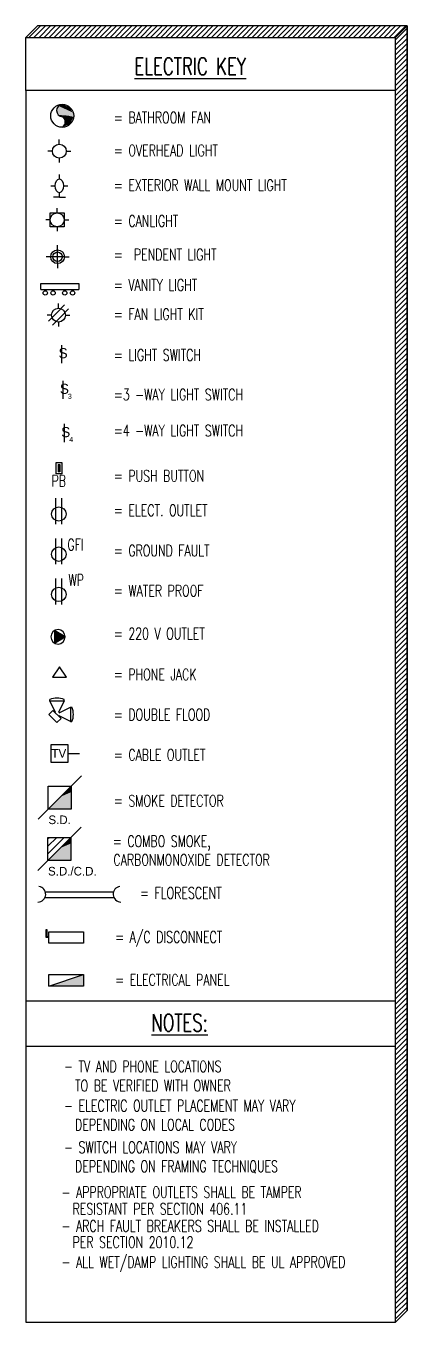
# Model space of a CAD drawing. Header units: inches. Extents: x -25328 to 8149, y -5530 to 4336.
# Drawn here: x -2377.1 to -2244.4, y 1982.6 to 2434 of the extents above; entities that cross this region are included whole.
import ezdxf

# ---------------------------------------------------------------- set-up
doc = ezdxf.new("R2010")
doc.units = ezdxf.units.IN
doc.header["$LTSCALE"] = 16
doc.header["$MEASUREMENT"] = 0
doc.linetypes.add('HIDDEN', pattern=[0.375, 0.25, -0.125])
doc.layers.get('0').update_dxf_attribs({"linetype": 'CONTINUOUS'})
for name, color, linetype in [('DIMS', 5, 'CONTINUOUS'), ('ELECTRIC', 3, 'CONTINUOUS'), ('TEXT', 11, 'CONTINUOUS'), ('WIRE', 4, 'HIDDEN')]:
    doc.layers.add(name, color=color, linetype=linetype)
doc.styles.add('ARCHM', font='ARCHM.SHX')
doc.styles.add('NOTES', font='romant.shx', dxfattribs={"width": 0.7, "height": 4.5})
doc.styles.add('PAYTS NOTES', font='romans.shx', dxfattribs={"width": 0.7, "height": 4.5})

# ---------------------------------------------------------------- blocks, each defined once
blk = doc.blocks.new('2FLOR')
at = {"layer": 'ELECTRIC'}
for p, q in [((-12.4, 1), (11.6, 1)), ((-12.4, -1), (11.6, -1))]:
    blk.add_line(p, q, dxfattribs=at)
for centre, start, end in [((-14.84, 0.17), 269.9626, 82.3674), ((14.08, 0.17), 97.6326, 270.0374)]:
    blk.add_arc(centre, 2.71, start, end, dxfattribs=at)
blk = doc.blocks.new('LT-FLOOD')
for p, q in [((-5.1, 3.56), (-1.56, 7.1)), ((-1.56, 7.1), (-1.91, 7.45)), ((-1.56, 7.1), (-0.15, 2.85)), ((0.15, 2.85), (1.56, 7.1)), ((1.56, 7.1), (1.91, 7.45)), ((1.56, 7.1), (5.1, 3.56)), ((-5.1, 3.56), (-5.45, 3.91)), ((-0.85, 2.15), (-5.1, 3.56)), ((-2, 2), (-2, 0)), ((2, 2), (-2, 2)), ((-2, 0), (2, 0)), ((5.1, 3.56), (0.85, 2.15)), ((2, 0), (2, 2)), ((5.1, 3.56), (5.45, 3.91))]:
    blk.add_line(p, q)
for centre, start, end in [((0.56, 1.44), 112.3801, 157.6199), ((-0.56, 1.44), 22.3801, 67.6199)]:
    blk.add_arc(centre, 6.5, start, end)
blk = doc.blocks.new('TVOUT')
at = {"layer": 'ELECTRIC'}
blk.add_line((2.23, 0.29), (6.25, 0.29), dxfattribs=at)
blk.add_lwpolyline([(-3.77, 3.29), (-3.77, -2.71), (2.23, -2.71), (2.23, 3.29)], close=True, dxfattribs=at)
at = {"layer": 'ELECTRIC', "style": 'ARCHM'}
blk.add_text('TV', height=3, dxfattribs=at).set_placement((-3.56, -1.21))
blk = doc.blocks.new('SMOKEDET')
at = {"layer": 'ELECTRIC', "linetype": 'Continuous'}
for p, q in [((4.56, 4.17), (8.1, 7.71)), ((-3.44, -3.83), (4.56, 4.17)), ((-3.44, 4.17), (4.56, 4.17)), ((-3.44, -3.83), (-3.44, 4.17)), ((4.56, 4.17), (4.56, -3.83)), ((-3.44, -3.83), (-6.97, -7.36)), ((4.56, -3.83), (-3.44, -3.83))]:
    blk.add_line(p, q, dxfattribs=at)
for points in [[(-3.44, -3.83), (4.56, -3.83), (0.98, 0.51), (4.54, 2.06)], [(0.98, 0.51), (4.54, 2.06), (4.56, 4.17)]]:
    blk.add_solid(points, dxfattribs=at)
at = {"layer": 'TEXT', "style": 'ARCHM'}
blk.add_text('S.D.', height=3, dxfattribs=at).set_placement((-3.39, -9.09))
blk = doc.blocks.new('226')
for p, q in [((0, -9.02), (0, 0)), ((2, -9.02), (2, 0))]:
    blk.add_line(p, q)
blk.add_circle((1, -5.52), 2.51)
blk = doc.blocks.new('ELEC220')
at = {"layer": 'ELECTRIC', "linetype": 'Continuous', "extrusion": (0, 0, -1)}
for p, q in [((2.38, -0.01), (-1.37, 2.14)), ((2.38, -0.01), (-1.37, 2.14)), ((-1.37, 2.14), (-1.36, -2.19)), ((-1.37, 2.14), (-1.36, -2.19)), ((-1.36, -2.19), (2.38, -0.01)), ((-1.36, -2.19), (2.38, -0.01))]:
    blk.add_line(p, q, dxfattribs=at)
blk.add_circle((0.12, -0.02), 2.5, dxfattribs=at)
for points in [[(1.36, -2.19), (-2.38, -0.01), (1.37, 2.14), (1.36, -2.19)], [(1.36, -2.19), (1.37, 2.14), (-0.06, -1.38), (-0.32, 1.2)], [(-0.06, -1.38), (-0.32, 1.2), (-1.35, -0.6), (-1.64, 0.43)], [(-1.35, -0.6), (-1.64, 0.43), (-2.38, -0.01)]]:
    blk.add_solid(points, dxfattribs=at)
blk = doc.blocks.new('228')
blk.add_lwpolyline([(2.46, -3.52), (0, 0), (-2.46, -3.52)], close=True)
blk = doc.blocks.new('LIGHT')
at = {"layer": 'TEXT', "linetype": 'Continuous'}
for p, q in [((-2.41, 0), (-4, 0)), ((0, 2.41), (0, 4)), ((2.41, 0), (4, 0)), ((0, -2.41), (0, -4))]:
    blk.add_line(p, q, dxfattribs=at)
blk.add_circle((0, 0), 2.41, dxfattribs=at)
blk = doc.blocks.new('CANLIGHT')
at = {"layer": 'ELECTRIC', "color": 3}
for p, q in [((-2.96, -2.14), (-2.96, 2.69)), ((-2.96, 2.69), (1.86, 2.69)), ((1.86, 2.69), (1.86, -2.14)), ((1.86, -2.14), (-2.96, -2.14))]:
    blk.add_line(p, q, dxfattribs=at)
blk.add_blockref('LIGHT', (-0.55, 0.28), dxfattribs=at)
blk = doc.blocks.new('A$C46EE3F81')
blk.add_line((1.14, 0), (1.14, 6.34))
at = {"style": 'ARCHM'}
for s, height, p in [('S', 3.52, (0, 1.75)), ('3', 1.76, (2.8, 0.02))]:
    blk.add_text(s, height=height, dxfattribs=at).set_placement(p)
blk = doc.blocks.new('A$C3E42083B')
blk.add_line((1.14, 0), (1.14, 6.34))
at = {"style": 'ARCHM'}
for s, height, p in [('S', 3.52, (0, 1.75)), ('4', 1.76, (2.8, 0.02))]:
    blk.add_text(s, height=height, dxfattribs=at).set_placement(p)
blk = doc.blocks.new('A$C0D594376')
at = {"layer": 'ELECTRIC'}
for p, q in [((0, 2), (0, 4)), ((0, 4), (13.24, 4)), ((0, 2), (13.24, 2)), ((1.22, 2), (1.22, 1.46)), ((1.72, 2), (1.72, 1.47)), ((3.96, 2), (3.96, 1.46)), ((4.46, 2), (4.46, 1.47)), ((8, 2), (8, 1.46)), ((8.5, 2), (8.5, 1.47)), ((10.74, 2), (10.74, 1.46)), ((11.24, 2), (11.24, 1.47)), ((13.24, 4), (13.24, 2))]:
    blk.add_line(p, q, dxfattribs=at)
for centre in [(1.48, 0.75), (4.22, 0.75), (8.26, 0.75), (11.01, 0.75)]:
    blk.add_circle(centre, 0.753, dxfattribs=at)
blk = doc.blocks.new('A$C602C6E06')
at = {"layer": 'TEXT', "linetype": 'Continuous'}
for p, q in [((4, 1.59), (4, 8)), ((6.41, 4), (0, 4)), ((4, 1.59), (4, 0)), ((6.41, 4), (8, 4))]:
    blk.add_line(p, q, dxfattribs=at)
for radius in [2.41, 1.66]:
    blk.add_circle((4, 4), radius, dxfattribs=at)
blk = doc.blocks.new('A$C12A10692')
blk.add_line((1.14, 0), (1.14, 6.34))
at = {"style": 'ARCHM'}
blk.add_text('S', height=3.52, dxfattribs=at).set_placement((0, 1.75))
blk = doc.blocks.new('FO')
at = {"layer": 'TEXT', "linetype": 'Continuous'}
for p, q in [((-13.98, 10.75), (-11.15, 13.58)), ((-13.27, 12.46), (-13.27, 14.05)), ((-15.68, 10.05), (-17.27, 10.05)), ((-13.98, 10.75), (-16.8, 7.92)), ((-12.56, 9.34), (-15.39, 6.51)), ((-12.56, 9.34), (-9.73, 12.17)), ((-10.86, 10.05), (-9.27, 10.05)), ((-13.27, 7.63), (-13.27, 6.05))]:
    blk.add_line(p, q, dxfattribs=at)
blk.add_circle((-13.27, 10.05), 2.41, dxfattribs=at)
blk = doc.blocks.new('BATHFAN')
at = {"layer": 'ELECTRIC', "linetype": 'Continuous'}
blk.add_circle((-0.43, -0.03), 4, dxfattribs=at)
for centre, radius, start, end in [((-0.23, 1.82), 2.15, 95.6022, 266.541), ((-1.46, -2.12), 2.11, 298.9646, 58.5156)]:
    blk.add_arc(centre, radius, start, end, dxfattribs=at)
for points in [[(-2.33, 2), (3.57, -0.08), (-2.37, 1.56), (3.53, -0.24)], [(-2.37, 1.56), (3.53, -0.24), (-2.17, 0.84), (3.49, -0.32)], [(-1.69, 3.4), (3.09, 1.2), (-2.33, 2), (3.57, -0.08)], [(-2.17, 0.84), (3.49, -0.32), (-1.69, 0.28), (1.64, 0.04)], [(-0.4, 3.97), (2.45, 2.8), (-1.69, 3.4), (3.09, 1.2)], [(-1.69, 0.28), (1.64, 0.04), (-1.08, -0.12), (2.09, -0.08)], [(-1.08, -0.12), (2.09, -0.08), (-0.12, -0.52), (3.45, -0.36)], [(0.16, -3.57), (0.44, -3.65), (-0.44, -3.97)], [(-0.12, -0.52), (3.45, -0.36), (0.4, -1.05), (3.25, -0.88)], [(0.4, -3.21), (1.44, -3.25), (0.16, -3.57), (0.44, -3.65)], [(0.4, -1.05), (3.25, -0.88), (0.64, -1.61), (2.65, -2.29)], [(0.64, -2.65), (2.41, -2.89), (0.4, -3.21), (1.44, -3.25)], [(0.64, -1.61), (2.65, -2.29), (0.64, -2.65), (2.41, -2.89)]]:
    blk.add_solid(points, dxfattribs=at)
blk = doc.blocks.new('A$C39992C4D')
at = {"layer": 'ELECTRIC'}
blk.add_blockref('BATHFAN', (4.43, 4.03), dxfattribs=at)
blk = doc.blocks.new('OHLIGHT')
at = {"layer": 'ELECTRIC'}
blk.add_blockref('LIGHT', (0.99, -0.12), dxfattribs=at)

msp = doc.modelspace()

# ---------------------------------------------------------------- hatches: boundary and pattern name
at = {"layer": 'DIMS'}
h = msp.add_hatch(dxfattribs=at)
h.set_pattern_fill('ANSI31', color=8, scale=10, style=0)
h.set_pattern_definition([(45, (-99.8178, 58.8659), (-0.8838835, 0.8838835), [])])
h.paths.add_polyline_path([(-2373.13472942, 2434.0328541), (-2377.13472942, 2430.0328541), (-2248.35973499, 2430.0328541), (-2244.35973499, 2434.0328541)])
h = msp.add_hatch(dxfattribs=at)
h.set_pattern_fill('ANSI31', color=8, scale=10, style=0)
h.set_pattern_definition([(45, (-100.0761, -3624.9194), (-0.88388348, 0.88388348), [])])
h.paths.add_polyline_path([(-2244.35973499, 2434.0328541), (-2248.35973499, 2430.0328541), (-2248.35973499, 1982.57747404), (-2244.35973499, 1986.57747404)])
h = msp.add_hatch(dxfattribs=at)
h.set_pattern_fill('ANSI31', color=256, scale=15, style=0)
h.set_pattern_definition([(45, (11227.1491, 11701.1897), (-1.32582521, 1.32582521), [])])
h.paths.add_polyline_path([(-2361.47956385, 2151.38323248), (-2369.47956385, 2151.38323248), (-2369.47956385, 2143.38323248)])
at = {"layer": 'ELECTRIC'}
msp.add_hatch(color=256, dxfattribs=at).paths.add_polyline_path([(-2357.11131975, 2103.60877501), (-2369.11131975, 2099.60877501), (-2357.11131975, 2099.60877501)])
at = {"layer": 'WIRE'}
msp.add_hatch(color=256, dxfattribs=at).paths.add_polyline_path([(-2365.29557615, 2281.26337812), (-2365.86067552, 2281.26337812), (-2365.86067552, 2278.69933822), (-2365.29557615, 2278.69933822)])

# ---------------------------------------------------------------- linework, layer by layer
at = {"layer": 'ELECTRIC', "color": 11}
for p, q in [((-2365.49333904, 2380.7514389), (-2365.49333904, 2382.34050877)), ((-2368.49333904, 2378.34050877), (-2366.91371449, 2378.34050877)), ((-2365.49333904, 2374.34050877), (-2365.49333904, 2375.92957863)), ((-2364.0729636, 2378.34050877), (-2362.49333904, 2378.34050877))]:
    msp.add_line(p, q, dxfattribs=at)
at = {"layer": 'ELECTRIC', "linetype": 'Continuous'}
for p, q in [((-2361.47956385, 2151.38323248), (-2357.94402994, 2154.91876639)), ((-2369.47956385, 2143.38323248), (-2361.47956385, 2151.38323248)), ((-2369.47956385, 2151.38323248), (-2361.47956385, 2151.38323248)), ((-2369.47956385, 2143.38323248), (-2369.47956385, 2151.38323248)), ((-2361.47956385, 2151.38323248), (-2361.47956385, 2143.38323248)), ((-2369.47956385, 2143.38323248), (-2373.01509775, 2139.84769858)), ((-2361.47956385, 2143.38323248), (-2369.47956385, 2143.38323248))]:
    msp.add_line(p, q, dxfattribs=at)
at = {"layer": 'ELECTRIC'}
for p, q in [((-2370.11131975, 2116.51473567), (-2370.11131975, 2119.31541943)), ((-2370.11131975, 2119.31541943), (-2369.86131975, 2119.31541943)), ((-2369.86131975, 2119.31541943), (-2369.86131975, 2116.76473567)), ((-2369.11131975, 2118.51473567), (-2357.11131975, 2118.51473567)), ((-2369.11131975, 2114.51473567), (-2369.11131975, 2118.51473567)), ((-2357.11131975, 2118.51473567), (-2357.11131975, 2114.51473567)), ((-2369.11131975, 2116.51473567), (-2370.11131975, 2116.51473567)), ((-2369.11131975, 2116.76473567), (-2369.86131975, 2116.76473567)), ((-2357.11131975, 2114.51473567), (-2369.11131975, 2114.51473567)), ((-2369.11131975, 2099.60877501), (-2357.11131975, 2103.60877501)), ((-2369.11131975, 2103.60877501), (-2357.11131975, 2103.60877501)), ((-2369.11131975, 2099.60877501), (-2369.11131975, 2103.60877501)), ((-2357.11131975, 2099.60877501), (-2369.11131975, 2099.60877501)), ((-2357.11131975, 2103.60877501), (-2357.11131975, 2099.60877501))]:
    msp.add_line(p, q, dxfattribs=at)
at = {"layer": 'ELECTRIC', "color": 11}
msp.add_ellipse((-2365.49333904, 2378.34050877), major_axis=(0, 2.41093014), ratio=0.5891400273, dxfattribs=at)
at = {"layer": 'ELECTRIC', "linetype": 'Continuous'}
for points in [[(-2369.47956385, 2143.38323248), (-2361.47956385, 2143.38323248), (-2365.06380961, 2147.71859302), (-2361.50021498, 2149.26693708)], [(-2365.06380961, 2147.71859302), (-2361.50021498, 2149.26693708), (-2361.47956385, 2151.38323248)]]:
    msp.add_solid(points, dxfattribs=at)
at = {"layer": 'TEXT', "color": 5}
for p, q in [((-2377.13472942, 2430.0328541), (-2373.13472942, 2434.0328541)), ((-2244.35973499, 2434.0328541), (-2373.13472942, 2434.0328541)), ((-2248.35973499, 2430.0328541), (-2244.35973499, 2434.0328541)), ((-2244.35973499, 1986.57747404), (-2244.35973499, 2434.0328541)), ((-2377.13472942, 2430.0328541), (-2248.35973499, 2430.0328541)), ((-2377.13472942, 2411.54433044), (-2377.13472942, 2430.0328541)), ((-2248.35973499, 1982.57747404), (-2248.35973499, 2430.0328541)), ((-2377.13472942, 2411.54433044), (-2377.13472942, 2094.43428132)), ((-2248.35973499, 2411.54433044), (-2377.13472942, 2411.54433044)), ((-2377.13472942, 2094.43428132), (-2248.35973499, 2094.43428132)), ((-2377.13472942, 2094.43428132), (-2377.13472942, 1982.57747404)), ((-2377.13472942, 2078.6443072), (-2248.35973499, 2078.6443072)), ((-2248.35973499, 1982.57747404), (-2244.35973499, 1986.57747404)), ((-2377.13472942, 1982.57747404), (-2248.35973499, 1982.57747404))]:
    msp.add_line(p, q, dxfattribs=at)
at = {"layer": 'TEXT'}
for q in [(-2367.51827794, 2374.34050877), (-2363.35647838, 2374.34050877)]:
    msp.add_line((-2365.49333904, 2374.34050877), q, dxfattribs=at)
at = {"layer": 'TEXT', "color": 5}
msp.add_lwpolyline([(-2244.35973499, 1986.57747404), (-2248.35973499, 1982.57747404), (-2248.35973499, 2430.0328541), (-2244.35973499, 2434.0328541), (-2244.35973499, 1986.57747404)], close=True, dxfattribs=at)
at = {"layer": 'WIRE'}
for p, q in [((-2366.5775961, 2281.98135817), (-2364.5775961, 2281.98135817)), ((-2366.5775961, 2277.98135817), (-2366.5775961, 2281.98135817)), ((-2365.86067552, 2281.26337812), (-2365.29557615, 2281.26337812)), ((-2365.86067552, 2281.26337812), (-2365.86067552, 2278.69933822)), ((-2365.29557615, 2281.26337812), (-2365.29557615, 2278.69933822)), ((-2364.5775961, 2281.98135817), (-2364.5775961, 2277.98135817)), ((-2364.5775961, 2277.98135817), (-2366.5775961, 2277.98135817)), ((-2365.29557615, 2278.69933822), (-2365.86067552, 2278.69933822))]:
    msp.add_line(p, q, dxfattribs=at)

# ---------------------------------------------------------------- block references
msp.add_blockref('2FLOR', (-2358.11626516, 2131.42353901))
at = {"layer": 'ELECTRIC'}
for name, p in [('A$C39992C4D', (-2368.49836762, 2398.71904106)), ('A$C602C6E06', (-2370.10010696, 2349.64271985)), ('A$C0D594376', (-2371.88526792, 2340.27739708)), ('FO', (-2352.51893899, 2323.26704525)), ('A$C12A10692', (-2365.74964537, 2316.54991289)), ('A$C46EE3F81', (-2365.29433227, 2304.12011151)), ('A$C3E42083B', (-2364.8407446, 2289.05041932)), ('ELEC220', (-2365.8236185, 2221.27143277))]:
    msp.add_blockref(name, p, dxfattribs=at)
at = {"layer": 'ELECTRIC', "rotation": 314.9999999999903}
msp.add_blockref('LT-FLOOD', (-2367.72707559, 2192.81646149), dxfattribs=at)
at = {"layer": 'TEXT'}
for name, p in [('OHLIGHT', (-2366.48591463, 2390.54619697)), ('CANLIGHT', (-2365.69148473, 2366.21951729)), ('226', (-2366.6774989, 2269.55191359)), ('226', (-2366.6774989, 2255.55191359)), ('226', (-2366.6774989, 2241.55191359)), ('228', (-2365.41731777, 2210.76460499)), ('TVOUT', (-2364.67397167, 2180.34207655)), ('SMOKEDET', (-2365.89488836, 2165.11060931))]:
    msp.add_blockref(name, p, dxfattribs=at)

# ---------------------------------------------------------------- texts
at = {"layer": 'TEXT', "color": 3, "style": 'PAYTS NOTES', "width": 0.7}
for s, p in [('%%UELECTRIC KEY', (-2339.32313515, 2416.95698693)), ('%%UNOTES:', (-2333.37433093, 2083.83427376))]:
    msp.add_text(s, height=6, dxfattribs=at).set_placement(p)
at = {"layer": 'TEXT', "width": 0.7}
for s, style, p in [('= BATHROOM FAN', 'PAYTS NOTES', (-2346.49887314, 2400.10808538)), ('= OVERHEAD LIGHT', 'PAYTS NOTES', (-2346.49887314, 2388.6360143)), ('= EXTERIOR WALL MOUNT LIGHT', 'PAYTS NOTES', (-2346.49887314, 2376.54791186)), ('= CANLIGHT', 'PAYTS NOTES', (-2346.49887314, 2364.07751474)), ('=  PENDENT LIGHT', 'PAYTS NOTES', (-2346.49887314, 2352.38693043)), ('= VANITY LIGHT', 'PAYTS NOTES', (-2346.49887314, 2341.80198559)), ('= FAN LIGHT KIT', 'PAYTS NOTES', (-2346.49887314, 2331.62065257)), ('= LIGHT SWITCH', 'PAYTS NOTES', (-2346.49887314, 2317.43003791)), ('=3 -WAY LIGHT SWITCH', 'PAYTS NOTES', (-2346.49887314, 2303.639498)), ('=4 -WAY LIGHT SWITCH', 'PAYTS NOTES', (-2346.49887314, 2291.09295372)), ('PB', 'PAYTS NOTES', (-2368.2073001, 2273.59429581)), ('= PUSH BUTTON', 'PAYTS NOTES', (-2346.49887314, 2275.31931077)), ('= ELECT. OUTLET', 'PAYTS NOTES', (-2346.49887314, 2263.29510357)), ('GFI', 'PAYTS NOTES', (-2362.68715183, 2251.34531237)), ('= GROUND FAULT', 'PAYTS NOTES', (-2346.49887314, 2249.29510357)), ('WP', 'PAYTS NOTES', (-2362.30191909, 2239.03989034)), ('= WATER PROOF', 'PAYTS NOTES', (-2346.49887314, 2235.29510357)), ('= 220 V OUTLET', 'PAYTS NOTES', (-2346.49887314, 2220.36993236)), ('= PHONE JACK', 'PAYTS NOTES', (-2346.49887314, 2206.13747087)), ('= DOUBLE FLOOD', 'PAYTS NOTES', (-2346.49887314, 2192.13747087)), ('= CABLE OUTLET', 'PAYTS NOTES', (-2346.49887314, 2178.13747087)), ('= SMOKE DETECTOR', 'PAYTS NOTES', (-2346.49887314, 2162.13747087)), ('= COMBO SMOKE, ', 'NOTES', (-2346.83660117, 2148.05605692)), ('CARBONMONOXIDE DETECTOR', 'NOTES', (-2346.64543751, 2141.56168037)), ('= FLORESCENT', 'PAYTS NOTES', (-2337.37181111, 2130.02674541)), ('= A/C DISCONNECT', 'PAYTS NOTES', (-2346.0433733, 2114.69037858)), ('= ELECTRICAL PANEL', 'PAYTS NOTES', (-2346.0433733, 2099.78441406)), ('- TV AND PHONE LOCATIONS ', 'PAYTS NOTES', (-2363.8445043, 2069.6140031)), ('  TO BE VERIFIED WITH OWNER', 'PAYTS NOTES', (-2363.8445043, 2062.94733643)), ('- ELECTRIC OUTLET PLACEMENT MAY VARY', 'PAYTS NOTES', (-2363.8445043, 2055.9735939)), ('  DEPENDING ON LOCAL CODES', 'PAYTS NOTES', (-2363.8445043, 2049.30692724)), ('- SWITCH LOCATIONS MAY VARY', 'PAYTS NOTES', (-2363.8445043, 2041.46565563)), ('  DEPENDING ON FRAMING TECHNIQUES', 'PAYTS NOTES', (-2363.8445043, 2034.79898896)), ('- APPROPRIATE OUTLETS SHALL BE TAMPER ', 'PAYTS NOTES', (-2364.72936871, 2025.81905075)), ('  RESISTANT PER SECTION 406.11 ', 'PAYTS NOTES', (-2364.72936871, 2020.00997109)), ('- ARCH FAULT BREAKERS SHALL BE INSTALLED', 'PAYTS NOTES', (-2364.72936871, 2014.03950312)), ('  PER SECTION 2010.12', 'PAYTS NOTES', (-2364.72936871, 2008.39175886)), ('- ALL WET/DAMP LIGHTING SHALL BE UL APPROVED', 'PAYTS NOTES', (-2364.72936871, 2001.45314623))]:
    msp.add_text(s, height=4, dxfattribs=dict(at, style=style)).set_placement(p)
at = {"layer": 'TEXT', "style": 'ARCHM'}
msp.add_text('S.D./C.D.', height=3, dxfattribs=at).set_placement((-2369.43184288, 2138.11648318))

doc.saveas('drawing.dxf')
